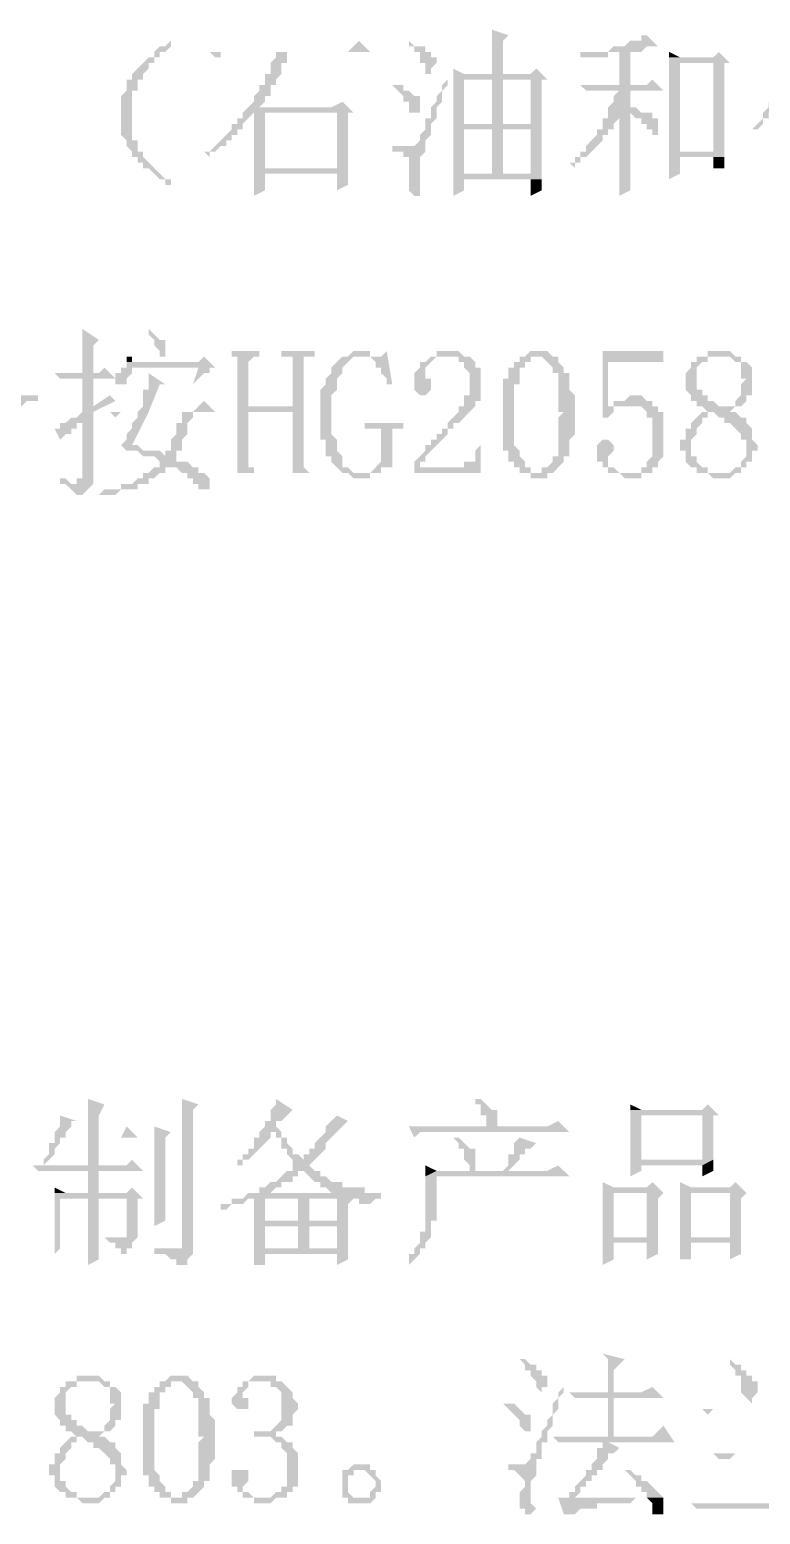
# Model space of a CAD drawing. Extents: x 51 to 246, y 3 to 417.
# Drawn here: x 205.89 to 211.48, y 334.6 to 345.95 of the extents above; entities that cross this region are included whole.
import ezdxf

# ---------------------------------------------------------------- set-up
doc = ezdxf.new("R2010")
doc.units = 0
doc.header["$MEASUREMENT"] = 0
doc.layers.add('_____1', color=160, linetype='Continuous')

msp = doc.modelspace()

# ---------------------------------------------------------------- hatches: boundary and pattern name
at = {"layer": '_____1'}
for points in [[(209.423, 345.948), (209.423, 345.609), (209.211, 345.609), (209.508, 345.609), (209.508, 345.863), (209.55, 345.905)], [(206.968, 345.863), (206.925, 345.821), (206.883, 345.821), (206.841, 345.778), (206.841, 345.736), (206.798, 345.736), (206.756, 345.694), (206.671, 345.609), (206.671, 345.567), (206.629, 345.567), (206.629, 345.482), (206.587, 345.44), (206.587, 345.143), (206.629, 345.101), (206.629, 345.059), (206.671, 345.016), (206.671, 344.974), (206.714, 344.974), (206.714, 344.932), (206.756, 344.932), (206.756, 344.889), (206.798, 344.889), (206.883, 344.805), (206.925, 344.805), (206.925, 344.762), (206.968, 344.762), (206.968, 344.805), (206.925, 344.805), (206.756, 344.974), (206.756, 345.016), (206.714, 345.016), (206.714, 345.101), (206.671, 345.101), (206.671, 345.482), (206.714, 345.482), (206.714, 345.567), (206.756, 345.567), (206.756, 345.609), (206.798, 345.651), (206.798, 345.694), (206.841, 345.694), (206.841, 345.736), (206.883, 345.736), (206.883, 345.778), (206.925, 345.778), (206.968, 345.821)], [(208.407, 345.863), (208.322, 345.778), (207.264, 345.778), (207.306, 345.736), (207.349, 345.736), (207.349, 345.778), (208.492, 345.778)], [(210.608, 345.905), (210.566, 345.905), (210.566, 345.863), (210.481, 345.863), (210.439, 345.821), (210.354, 345.821), (210.312, 345.778), (210.143, 345.778), (210.397, 345.778), (210.397, 345.524), (210.481, 345.524), (210.481, 345.778), (210.566, 345.778), (210.608, 345.821), (210.693, 345.821)], [(207.857, 345.778), (207.772, 345.778), (207.772, 345.736), (207.73, 345.694), (207.73, 345.609), (207.687, 345.609), (207.687, 345.524), (207.645, 345.524), (207.645, 345.482), (207.603, 345.44), (207.603, 345.397), (207.56, 345.355), (207.687, 345.355), (207.645, 345.355), (207.687, 345.397), (207.687, 345.44), (207.73, 345.44), (207.73, 345.524), (207.772, 345.524), (207.772, 345.567), (207.814, 345.609), (207.814, 345.694), (207.857, 345.694), (207.857, 345.736)], [(210.143, 345.778), (210.1, 345.778), (210.1, 345.736), (210.312, 345.736), (210.312, 345.778), (210.397, 345.778)], [(210.778, 345.778), (210.778, 345.736), (210.862, 345.736)], [(211.159, 345.778), (211.116, 345.736), (210.778, 345.736), (210.778, 345.016), (210.862, 345.016), (210.862, 345.694), (211.243, 345.694)], [(209.127, 345.651), (209.127, 345.609), (209.508, 345.609), (209.211, 345.609)], [(209.762, 345.651), (209.719, 345.609), (209.127, 345.609), (209.127, 344.847), (209.508, 344.847), (209.211, 344.847), (209.211, 345.186), (209.719, 345.186), (209.211, 345.228), (209.211, 345.567), (209.846, 345.567)], [(211.243, 345.694), (211.116, 345.694), (211.116, 345.016), (210.778, 345.016), (210.778, 344.805), (210.862, 344.847), (210.862, 344.974), (211.201, 344.974), (211.201, 345.694)], [(208.661, 345.524), (208.703, 345.482), (208.746, 345.44), (208.746, 345.397), (208.788, 345.397), (208.788, 345.313), (208.83, 345.313), (208.83, 345.27), (208.83, 345.313), (208.873, 345.313), (208.873, 345.44), (208.83, 345.44), (208.788, 345.482), (208.746, 345.482), (208.746, 345.524), (208.703, 345.524)], [(209.846, 345.567), (209.719, 345.567), (209.719, 345.228), (209.211, 345.228), (209.719, 345.186), (209.719, 344.847), (209.127, 344.847), (209.127, 344.678), (209.211, 344.72), (209.211, 344.805), (209.804, 344.805), (209.804, 345.567)], [(210.481, 345.482), (210.397, 345.482), (210.354, 345.44), (210.354, 345.397), (210.312, 345.355), (210.312, 345.27), (210.27, 345.27), (210.27, 345.186), (210.227, 345.186), (210.227, 345.143), (210.185, 345.101), (210.143, 345.059), (210.143, 345.016), (210.1, 345.016), (210.1, 344.974), (210.058, 344.974), (210.058, 344.932), (210.016, 344.932), (210.058, 344.889), (210.058, 344.932), (210.1, 344.932), (210.1, 344.974), (210.143, 344.974), (210.185, 345.016), (210.27, 345.101), (210.27, 345.143), (210.312, 345.143), (210.312, 345.186), (210.354, 345.186), (210.354, 345.228), (210.397, 345.27), (210.481, 345.313), (210.481, 345.355), (210.524, 345.355), (210.481, 345.355)], [(210.651, 345.567), (210.608, 345.524), (210.1, 345.524), (210.143, 345.482), (210.735, 345.482)], [(211.582, 345.482), (211.582, 345.397), (211.54, 345.397), (211.54, 345.355), (211.497, 345.313), (211.497, 345.27), (211.413, 345.186), (211.455, 345.186), (211.497, 345.228), (211.497, 345.27), (211.54, 345.27), (211.54, 345.313), (211.582, 345.313), (211.582, 345.355), (211.624, 345.397), (211.624, 345.44), (211.667, 345.44), (211.667, 345.482)], [(208.28, 345.397), (208.195, 345.355), (207.56, 345.355), (207.518, 345.313), (207.518, 345.27), (207.476, 345.27), (207.476, 345.228), (207.433, 345.228), (207.433, 345.186), (207.391, 345.143), (207.349, 345.101), (207.264, 345.016), (207.222, 345.016), (207.264, 344.974), (207.264, 345.016), (207.306, 345.016), (207.349, 345.059), (207.391, 345.059), (207.391, 345.101), (207.433, 345.101), (207.433, 345.143), (207.476, 345.143), (207.476, 345.186), (207.518, 345.186), (207.518, 345.228), (207.603, 345.313), (208.365, 345.313)], [(210.524, 345.355), (210.481, 345.355), (210.481, 345.313), (210.524, 345.27), (210.566, 345.27), (210.566, 345.228), (210.608, 345.228), (210.608, 345.186), (210.651, 345.186), (210.651, 345.143), (210.693, 345.143), (210.693, 345.27), (210.651, 345.27), (210.651, 345.313), (210.566, 345.313)], [(207.603, 345.313), (207.603, 344.889), (208.238, 344.847), (208.238, 344.72), (208.322, 344.762), (208.322, 344.889), (207.687, 344.889), (207.687, 345.313), (208.238, 345.313)], [(208.365, 345.313), (207.603, 345.313), (208.238, 345.313), (208.238, 344.889), (207.687, 344.889), (208.322, 344.889), (208.322, 345.313)], [(210.481, 345.313), (210.397, 345.27), (210.397, 344.678), (210.481, 344.72), (210.481, 345.27)], [(209.508, 345.186), (209.423, 345.186), (209.423, 344.847), (209.211, 344.847), (209.508, 344.847)], [(208.661, 345.059), (208.661, 345.016), (208.746, 345.016), (208.746, 344.974), (208.788, 344.974), (208.788, 344.72), (208.83, 344.678), (208.873, 344.678), (208.873, 344.974), (208.915, 345.016), (208.788, 345.059), (208.703, 345.059)], [(207.603, 344.889), (207.603, 344.678), (207.687, 344.72), (207.687, 344.847), (208.238, 344.847)], [(206.29, 343.662), (206.29, 343.323), (206.375, 343.323), (206.375, 343.535), (206.417, 343.577)], [(205.317, 343.577), (205.317, 343.492), (205.359, 343.492), (205.359, 343.45), (205.401, 343.408), (205.401, 343.365), (205.444, 343.365), (205.444, 343.323), (205.486, 343.323), (205.486, 343.281), (205.528, 343.281), (205.655, 343.154), (205.698, 343.154), (205.698, 343.111), (205.74, 343.111), (205.74, 343.069), (205.825, 343.069), (205.867, 343.111), (205.952, 343.111), (205.952, 343.154), (205.825, 343.154), (205.782, 343.196), (205.74, 343.196), (205.698, 343.238), (205.655, 343.238), (205.571, 343.323), (205.528, 343.323), (205.528, 343.365), (205.486, 343.365), (205.486, 343.408), (205.444, 343.408), (205.444, 343.45), (205.401, 343.45), (205.401, 343.492), (205.359, 343.492), (205.359, 343.535)], [(207.222, 343.45), (207.179, 343.408), (206.629, 343.408), (207.179, 343.365), (207.137, 343.238), (207.222, 343.323), (207.264, 343.323), (207.264, 343.365), (207.306, 343.365)], [(207.645, 343.492), (207.433, 343.492), (207.433, 343.45), (207.476, 343.45), (207.476, 342.561), (207.433, 342.561), (207.645, 342.561), (207.603, 342.561), (207.603, 342.603), (207.56, 342.603), (207.56, 343.027), (207.899, 343.027), (207.56, 343.069), (207.56, 343.408), (207.603, 343.45), (207.645, 343.45)], [(208.068, 343.492), (207.814, 343.492), (207.814, 343.45), (207.899, 343.45), (207.899, 343.069), (207.56, 343.069), (207.899, 343.027), (207.899, 342.561), (207.814, 342.561), (208.068, 342.561), (208.026, 342.561), (207.984, 342.603), (207.984, 343.45), (208.068, 343.45)], [(208.407, 343.492), (208.365, 343.492), (208.322, 343.45), (208.28, 343.45), (208.195, 343.365), (208.195, 343.323), (208.153, 343.281), (208.153, 343.238), (208.111, 343.196), (208.111, 342.815), (208.153, 342.815), (208.153, 342.688), (208.195, 342.688), (208.195, 342.646), (208.238, 342.603), (208.28, 342.561), (208.322, 342.561), (208.365, 342.519), (208.492, 342.519), (208.492, 342.561), (208.534, 342.561), (208.365, 342.561), (208.322, 342.603), (208.28, 342.603), (208.28, 342.688), (208.238, 342.73), (208.238, 342.815), (208.195, 342.857), (208.195, 343.154), (208.238, 343.196), (208.238, 343.281), (208.28, 343.323), (208.28, 343.365), (208.365, 343.45), (208.534, 343.45), (208.492, 343.45), (208.492, 343.492), (208.449, 343.492)], [(208.619, 343.492), (208.576, 343.45), (208.407, 343.45), (208.492, 343.45), (208.534, 343.408), (208.534, 343.365), (208.576, 343.365), (208.576, 343.323), (208.619, 343.281), (208.619, 343.238), (208.661, 343.238)], [(209.084, 343.492), (209, 343.492), (209, 343.45), (208.957, 343.45), (209.169, 343.45), (209.169, 343.408), (209.211, 343.408), (209.211, 343.365), (209.254, 343.323), (209.254, 343.154), (209.211, 343.154), (209.211, 343.069), (209.169, 343.069), (209.169, 343.027), (209.127, 342.984), (209.084, 342.942), (209.084, 342.9), (209.042, 342.9), (209.042, 342.857), (209, 342.857), (209, 342.815), (208.957, 342.815), (208.957, 342.773), (208.915, 342.773), (208.915, 342.73), (208.83, 342.646), (208.83, 342.603), (208.873, 342.603), (208.873, 342.646), (208.915, 342.646), (208.915, 342.688), (209.084, 342.857), (209.084, 342.9), (209.127, 342.9), (209.127, 342.942), (209.169, 342.942), (209.296, 343.069), (209.296, 343.111), (209.338, 343.111), (209.338, 343.365), (209.296, 343.365), (209.296, 343.408), (209.254, 343.45), (209.211, 343.45), (209.169, 343.492), (209.127, 343.492)], [(208.957, 343.45), (208.915, 343.408), (208.873, 343.408), (208.873, 343.365), (208.83, 343.323), (208.83, 343.196), (208.873, 343.154), (208.915, 343.154), (208.957, 343.196), (208.957, 343.281), (208.915, 343.281), (208.915, 343.365), (209, 343.45), (209.084, 343.45)], [(209.635, 343.45), (209.635, 343.408), (209.592, 343.408), (209.592, 343.365), (209.55, 343.365), (209.55, 343.281), (209.508, 343.281), (209.508, 342.73), (209.55, 342.73), (209.55, 342.646), (209.592, 342.646), (209.592, 342.603), (209.635, 342.603), (209.635, 342.561), (209.719, 342.561), (209.719, 342.519), (209.846, 342.519), (209.846, 342.561), (209.889, 342.561), (209.719, 342.561), (209.719, 342.603), (209.677, 342.603), (209.677, 342.646), (209.635, 342.688), (209.635, 342.73), (209.592, 342.773), (209.592, 343.238), (209.635, 343.238), (209.635, 343.365), (209.677, 343.365), (209.677, 343.408), (209.719, 343.408), (209.719, 343.45), (209.762, 343.45)], [(209.762, 343.492), (209.719, 343.492), (209.677, 343.45), (209.635, 343.45), (209.804, 343.45), (209.889, 343.365), (209.889, 343.323), (209.931, 343.323), (209.931, 343.027), (209.973, 343.027), (209.931, 342.984), (209.931, 342.688), (209.889, 342.688), (209.889, 342.646), (209.846, 342.603), (209.804, 342.603), (209.804, 342.561), (209.762, 342.561), (209.889, 342.561), (209.931, 342.603), (209.973, 342.646), (209.973, 342.688), (210.016, 342.688), (210.016, 342.815), (210.058, 342.857), (210.058, 343.154), (210.016, 343.196), (210.016, 343.323), (209.973, 343.323), (209.973, 343.365), (209.931, 343.408), (209.931, 343.45), (209.889, 343.45), (209.846, 343.492), (209.804, 343.492)], [(210.735, 343.492), (210.27, 343.492), (210.27, 342.984), (210.312, 342.984), (210.354, 343.027), (210.312, 343.027), (210.312, 343.408), (210.735, 343.408)], [(211.159, 343.492), (211.074, 343.492), (211.074, 343.45), (210.989, 343.45), (210.989, 343.408), (210.947, 343.408), (210.947, 343.365), (210.905, 343.323), (210.905, 343.196), (210.947, 343.154), (210.947, 343.111), (210.989, 343.111), (210.989, 343.069), (211.032, 343.069), (211.074, 343.027), (211.032, 343.027), (211.116, 343.027), (211.159, 342.984), (211.201, 342.984), (211.201, 342.942), (211.243, 342.942), (211.328, 342.857), (211.328, 342.815), (211.37, 342.815), (211.37, 342.688), (211.328, 342.646), (211.328, 342.603), (211.286, 342.603), (211.243, 342.561), (211.032, 342.561), (211.074, 342.561), (211.116, 342.519), (211.243, 342.519), (211.286, 342.561), (211.328, 342.561), (211.328, 342.603), (211.37, 342.603), (211.37, 342.646), (211.413, 342.646), (211.413, 342.73), (211.455, 342.73), (211.455, 342.773), (211.413, 342.815), (211.413, 342.9), (211.37, 342.942), (211.37, 342.984), (211.328, 342.984), (211.286, 343.027), (211.243, 343.027), (211.286, 343.069), (211.159, 343.069), (211.116, 343.111), (211.074, 343.111), (211.074, 343.154), (211.032, 343.154), (211.032, 343.196), (210.989, 343.196), (210.989, 343.365), (211.032, 343.408), (211.074, 343.408), (211.074, 343.45), (211.286, 343.45), (211.243, 343.492), (211.201, 343.492)], [(211.286, 343.45), (211.159, 343.45), (211.243, 343.45), (211.286, 343.408), (211.328, 343.408), (211.328, 343.281), (211.37, 343.281), (211.328, 343.238), (211.328, 343.154), (211.286, 343.111), (211.286, 343.069), (211.201, 343.069), (211.328, 343.069), (211.37, 343.111), (211.37, 343.154), (211.413, 343.154), (211.413, 343.365), (211.37, 343.408), (211.328, 343.408), (211.328, 343.45)], [(206.46, 343.365), (206.417, 343.323), (206.079, 343.323), (206.121, 343.281), (206.544, 343.281)], [(206.629, 343.408), (206.629, 343.365), (206.587, 343.365), (206.587, 343.323), (206.544, 343.323), (206.544, 343.238), (206.629, 343.238), (206.629, 343.281), (206.671, 343.323), (206.671, 343.365), (207.179, 343.365)], [(206.798, 343.323), (206.798, 343.196), (206.756, 343.196), (206.756, 343.069), (206.714, 343.027), (206.798, 343.027), (206.883, 343.238), (206.925, 343.238)], [(206.375, 343.281), (206.29, 343.281), (206.29, 343.027), (206.375, 343.069)], [(206.502, 343.154), (206.375, 343.069), (206.29, 343.027), (206.248, 342.984), (206.206, 342.984), (206.29, 342.942), (206.29, 342.519), (206.248, 342.519), (206.248, 342.476), (206.206, 342.476), (206.375, 342.476), (206.375, 343.027), (206.544, 343.111)], [(207.222, 343.111), (207.137, 343.027), (206.502, 343.027), (206.544, 342.984), (206.587, 343.027), (207.306, 343.027)], [(210.354, 343.111), (210.354, 343.069), (210.312, 343.069), (210.312, 343.027), (210.354, 343.027), (210.354, 343.069), (210.481, 343.069)], [(210.524, 343.154), (210.481, 343.154), (210.439, 343.111), (210.354, 343.111), (210.481, 343.069), (210.566, 343.069), (210.608, 343.027), (210.608, 342.984), (210.651, 342.984), (210.651, 342.688), (210.608, 342.646), (210.608, 342.603), (210.566, 342.603), (210.566, 342.561), (210.354, 342.561), (210.397, 342.561), (210.439, 342.519), (210.566, 342.519), (210.566, 342.561), (210.651, 342.561), (210.651, 342.603), (210.693, 342.603), (210.693, 342.646), (210.735, 342.688), (210.735, 343.027), (210.693, 343.027), (210.693, 343.069), (210.651, 343.069), (210.651, 343.111), (210.608, 343.111), (210.566, 343.154)], [(206.206, 342.984), (206.163, 342.942), (206.121, 342.942), (206.121, 342.9), (206.079, 342.9), (206.121, 342.815), (206.163, 342.857), (206.206, 342.857), (206.206, 342.9), (206.248, 342.9), (206.248, 342.942), (206.29, 342.942)], [(206.798, 343.027), (206.714, 343.027), (206.714, 342.984), (206.671, 342.942), (206.671, 342.9), (206.629, 342.857), (206.629, 342.815), (206.587, 342.773), (206.629, 342.73), (206.714, 342.73), (206.756, 342.688), (206.925, 342.688), (206.883, 342.73), (206.756, 342.73), (206.714, 342.773), (206.671, 342.773)], [(211.032, 343.027), (210.947, 342.942), (210.947, 342.9), (210.905, 342.9), (210.905, 342.815), (210.862, 342.815), (210.862, 342.73), (210.905, 342.73), (210.905, 342.646), (210.947, 342.603), (210.989, 342.603), (210.989, 342.561), (211.159, 342.561), (211.074, 342.561), (211.074, 342.603), (211.032, 342.603), (210.989, 342.646), (210.989, 342.688), (210.947, 342.688), (210.947, 342.815), (210.989, 342.857), (210.989, 342.9), (211.032, 342.942), (211.032, 342.984), (211.074, 342.984), (211.074, 343.027)], [(208.746, 342.942), (208.449, 342.942), (208.449, 342.9), (208.576, 342.9), (208.576, 342.646), (208.534, 342.603), (208.661, 342.603), (208.661, 342.9), (208.746, 342.9)], [(209.338, 342.773), (209.296, 342.73), (209.296, 342.646), (209.211, 342.646), (209.211, 342.603), (208.83, 342.603), (208.83, 342.561), (209.338, 342.561)], [(210.27, 342.815), (210.227, 342.773), (210.227, 342.646), (210.27, 342.646), (210.27, 342.603), (210.312, 342.603), (210.312, 342.561), (210.481, 342.561), (210.397, 342.561), (210.354, 342.603), (210.312, 342.603), (210.312, 342.688), (210.354, 342.73), (210.354, 342.773), (210.312, 342.815)], [(207.095, 342.646), (206.968, 342.603), (207.01, 342.603), (207.052, 342.561), (207.095, 342.561), (207.095, 342.519), (207.137, 342.519), (207.137, 342.476), (207.179, 342.476), (207.179, 342.434), (207.264, 342.434), (207.264, 342.519), (207.222, 342.561), (207.179, 342.561), (207.179, 342.603), (207.137, 342.603)], [(206.121, 342.519), (206.121, 342.476), (206.163, 342.476), (206.248, 342.392), (206.29, 342.392), (206.333, 342.434), (206.375, 342.476), (206.206, 342.476), (206.163, 342.519)], [(208.534, 342.603), (208.492, 342.561), (208.449, 342.561), (208.576, 342.561), (208.576, 342.603), (208.619, 342.603)], [(206.333, 337.777), (206.333, 337.481), (206.163, 337.481), (206.417, 337.481), (206.417, 337.65), (206.46, 337.735)], [(207.052, 337.777), (207.052, 336.634), (207.01, 336.634), (206.841, 336.592), (206.925, 336.592), (206.968, 336.55), (207.01, 336.55), (207.01, 336.507), (207.095, 336.507), (207.095, 336.55), (207.137, 336.592), (207.137, 337.693), (207.179, 337.735)], [(207.772, 337.777), (207.772, 337.735), (207.73, 337.693), (207.73, 337.608), (207.687, 337.608), (207.814, 337.608), (207.899, 337.693)], [(209.296, 337.777), (209.296, 337.735), (209.338, 337.735), (209.338, 337.65), (209.381, 337.65), (209.381, 337.566), (209.465, 337.566), (209.465, 337.693), (209.423, 337.693), (209.338, 337.777)], [(206.121, 337.65), (206.121, 337.566), (206.079, 337.523), (206.079, 337.481), (206.417, 337.481), (206.163, 337.481), (206.163, 337.523), (206.206, 337.566), (206.206, 337.608), (206.248, 337.608)], [(208.238, 337.65), (208.195, 337.608), (207.687, 337.608), (207.687, 337.566), (207.772, 337.566), (207.772, 337.481), (207.814, 337.481), (207.814, 337.396), (207.857, 337.396), (207.857, 337.354), (207.899, 337.312), (207.899, 337.227), (207.857, 337.227), (207.984, 337.227), (208.026, 337.185), (208.068, 337.142), (208.111, 337.142), (208.111, 337.1), (208.153, 337.1), (208.195, 337.058), (208.28, 337.058), (207.687, 337.058), (208.576, 337.015), (208.576, 337.058), (208.449, 337.058), (208.449, 337.1), (208.28, 337.1), (208.28, 337.142), (208.195, 337.142), (208.153, 337.185), (208.111, 337.185), (208.111, 337.227), (208.068, 337.227), (208.026, 337.269), (208.068, 337.312), (207.984, 337.312), (207.941, 337.354), (207.899, 337.354), (207.899, 337.396), (207.857, 337.439), (207.857, 337.481), (207.814, 337.481), (207.814, 337.523), (207.772, 337.566), (207.772, 337.608), (208.322, 337.608)], [(210.481, 337.735), (210.481, 337.693), (210.566, 337.693)], [(211.074, 337.735), (211.032, 337.693), (210.481, 337.693), (210.481, 337.312), (210.566, 337.312), (210.566, 337.65), (211.159, 337.65)], [(211.159, 337.65), (211.032, 337.65), (211.032, 337.312), (210.481, 337.312), (210.481, 337.185), (210.566, 337.227), (210.566, 337.269), (211.032, 337.269), (211.116, 337.312), (211.116, 337.65)], [(206.629, 337.566), (206.587, 337.481), (206.079, 337.481), (206.079, 337.439), (206.036, 337.439), (206.036, 337.354), (205.994, 337.312), (205.994, 337.269), (206.036, 337.312), (206.079, 337.354), (206.079, 337.396), (206.121, 337.439), (206.121, 337.481), (206.714, 337.481)], [(206.841, 337.566), (206.841, 336.804), (206.925, 336.846), (206.925, 337.481), (206.968, 337.523)], [(207.687, 337.566), (207.645, 337.523), (207.645, 337.481), (207.603, 337.481), (207.603, 337.396), (207.56, 337.396), (207.56, 337.354), (207.518, 337.354), (207.518, 337.312), (207.476, 337.312), (207.476, 337.269), (207.518, 337.269), (207.518, 337.312), (207.56, 337.312), (207.73, 337.481), (207.73, 337.523), (207.772, 337.523), (207.772, 337.566)], [(208.322, 337.608), (208.195, 337.608), (208.153, 337.566), (208.153, 337.523), (208.068, 337.439), (208.068, 337.396), (208.026, 337.396), (208.026, 337.354), (207.984, 337.354), (207.984, 337.312), (208.068, 337.312), (208.153, 337.396), (208.153, 337.439), (208.28, 337.566)], [(209.931, 337.608), (209.846, 337.566), (208.788, 337.566), (208.83, 337.481), (208.873, 337.523), (210.016, 337.523)], [(209.127, 337.481), (209.169, 337.439), (209.169, 337.396), (209.211, 337.396), (209.211, 337.312), (209.254, 337.269), (209.254, 337.227), (209.296, 337.227), (209.296, 337.396), (209.254, 337.396), (209.169, 337.481)], [(209.635, 337.481), (209.592, 337.439), (209.592, 337.354), (209.55, 337.354), (209.55, 337.269), (209.508, 337.227), (209.55, 337.227), (209.592, 337.269), (209.635, 337.312), (209.635, 337.354), (209.677, 337.354), (209.677, 337.396), (209.719, 337.396), (209.762, 337.439)], [(206.671, 337.312), (206.629, 337.269), (205.909, 337.269), (205.952, 337.227), (206.756, 337.227)], [(211.116, 337.312), (211.032, 337.269), (211.032, 337.185), (211.116, 337.227), (211.116, 337.269)], [(207.857, 337.227), (207.772, 337.142), (207.73, 337.142), (207.687, 337.1), (207.645, 337.1), (207.645, 337.058), (207.56, 337.058), (207.518, 337.015), (207.433, 337.015), (207.433, 336.973), (207.349, 336.973), (207.349, 336.931), (207.391, 336.931), (207.433, 336.973), (207.518, 336.973), (207.56, 337.015), (208.576, 337.015), (207.687, 337.058), (207.73, 337.058), (207.772, 337.1), (207.814, 337.1), (207.814, 337.142), (207.899, 337.142), (207.899, 337.185), (207.941, 337.185), (207.941, 337.227), (207.984, 337.227)], [(209.931, 337.269), (209.846, 337.227), (209, 337.227), (208.915, 337.185), (208.915, 336.761), (208.873, 336.761), (208.873, 336.677), (208.83, 336.634), (208.83, 336.592), (208.788, 336.592), (208.788, 336.507), (208.746, 336.507), (208.788, 336.507), (208.873, 336.592), (208.873, 336.634), (208.915, 336.634), (208.915, 336.677), (208.957, 336.719), (208.957, 336.846), (209, 336.846), (209, 337.185), (210.016, 337.185)], [(208.915, 337.269), (208.915, 337.185), (209, 337.227)], [(206.079, 337.1), (206.079, 337.058), (206.163, 337.058)], [(206.671, 337.1), (206.629, 337.058), (206.079, 337.058), (206.079, 336.592), (206.121, 336.634), (206.121, 337.015), (206.756, 337.015)], [(210.27, 337.142), (210.27, 337.058), (210.608, 337.058), (210.608, 336.719), (210.354, 336.719), (210.693, 336.719), (210.693, 337.015), (210.735, 337.058), (210.354, 337.1)], [(210.651, 337.142), (210.608, 337.1), (210.354, 337.1), (210.735, 337.058)], [(210.862, 337.142), (210.862, 337.058), (211.243, 337.058), (211.243, 336.719), (210.947, 336.719), (211.328, 336.719), (211.328, 337.015), (211.37, 337.058), (210.947, 337.1)], [(211.286, 337.142), (211.243, 337.1), (210.947, 337.1), (211.37, 337.058)], [(206.417, 337.015), (206.333, 337.015), (206.333, 336.507), (206.417, 336.55), (206.417, 336.677)], [(206.756, 337.015), (206.629, 337.015), (206.629, 336.719), (206.587, 336.719), (206.714, 336.719), (206.714, 337.015)], [(207.603, 337.015), (207.603, 336.634), (208.238, 336.592), (208.238, 336.507), (208.322, 336.55), (208.322, 336.634), (207.687, 336.634), (207.687, 336.804), (208.238, 336.804), (208.026, 336.846), (207.687, 336.846), (207.687, 337.015), (208.365, 337.015)], [(207.941, 337.015), (207.941, 336.846), (207.687, 336.846), (208.026, 336.846), (208.026, 337.015), (208.238, 337.015)], [(208.365, 337.015), (207.941, 337.015), (208.238, 337.015), (208.238, 336.846), (208.026, 336.846), (208.238, 336.804), (208.238, 336.634), (208.026, 336.634), (208.322, 336.634), (208.322, 336.973)], [(210.27, 337.058), (210.27, 336.677), (210.608, 336.677), (210.608, 336.55), (210.693, 336.592), (210.693, 336.719), (210.354, 336.719), (210.354, 337.058), (210.608, 337.058)], [(210.862, 337.058), (210.862, 336.677), (211.243, 336.677), (211.243, 336.55), (211.328, 336.592), (211.328, 336.719), (210.947, 336.719), (210.947, 337.058), (211.243, 337.058)], [(208.026, 336.804), (207.941, 336.804), (207.941, 336.634), (207.687, 336.634), (208.026, 336.634)], [(206.46, 336.719), (206.502, 336.677), (206.544, 336.677), (206.544, 336.634), (206.587, 336.634), (206.587, 336.592), (206.629, 336.592), (206.629, 336.634), (206.671, 336.634), (206.671, 336.677), (206.714, 336.719), (206.502, 336.719)], [(206.841, 336.634), (206.841, 336.592), (207.01, 336.634), (206.883, 336.634)], [(207.603, 336.634), (207.603, 336.507), (207.687, 336.507), (207.687, 336.592), (208.238, 336.592)], [(210.27, 336.677), (210.27, 336.507), (210.354, 336.55), (210.354, 336.677), (210.608, 336.677)], [(210.862, 336.677), (210.862, 336.55), (210.947, 336.55), (210.947, 336.677), (211.243, 336.677)], [(210.27, 335.83), (210.312, 335.788), (210.312, 335.534), (210.354, 335.534), (210.354, 335.703), (210.439, 335.788)], [(211.243, 335.788), (211.243, 335.745), (211.286, 335.703), (211.286, 335.661), (211.328, 335.661), (211.328, 335.534), (211.413, 335.449), (211.413, 335.491), (211.455, 335.534), (211.455, 335.618), (211.413, 335.618), (211.413, 335.661), (211.37, 335.661), (211.37, 335.703), (211.328, 335.703), (211.328, 335.745), (211.286, 335.745)], [(206.333, 335.661), (206.248, 335.661), (206.248, 335.618), (206.163, 335.618), (206.163, 335.576), (206.121, 335.576), (206.121, 335.534), (206.079, 335.491), (206.079, 335.364), (206.121, 335.322), (206.121, 335.28), (206.163, 335.28), (206.163, 335.237), (206.206, 335.237), (206.248, 335.195), (206.206, 335.195), (206.29, 335.195), (206.333, 335.153), (206.375, 335.153), (206.375, 335.11), (206.417, 335.11), (206.502, 335.026), (206.502, 334.983), (206.544, 334.983), (206.544, 334.856), (206.502, 334.814), (206.502, 334.772), (206.46, 334.772), (206.417, 334.729), (206.206, 334.729), (206.248, 334.729), (206.29, 334.687), (206.417, 334.687), (206.46, 334.729), (206.502, 334.729), (206.502, 334.772), (206.544, 334.772), (206.544, 334.814), (206.587, 334.814), (206.587, 334.899), (206.629, 334.899), (206.629, 334.941), (206.587, 334.983), (206.587, 335.068), (206.544, 335.11), (206.544, 335.153), (206.502, 335.153), (206.46, 335.195), (206.417, 335.195), (206.46, 335.237), (206.333, 335.237), (206.29, 335.28), (206.248, 335.28), (206.248, 335.322), (206.206, 335.322), (206.206, 335.364), (206.163, 335.364), (206.163, 335.534), (206.206, 335.576), (206.248, 335.576), (206.248, 335.618), (206.46, 335.618), (206.417, 335.661), (206.375, 335.661)], [(206.46, 335.618), (206.333, 335.618), (206.417, 335.618), (206.46, 335.576), (206.502, 335.576), (206.502, 335.449), (206.544, 335.449), (206.502, 335.407), (206.502, 335.322), (206.46, 335.28), (206.46, 335.237), (206.375, 335.237), (206.502, 335.237), (206.544, 335.28), (206.544, 335.322), (206.587, 335.322), (206.587, 335.534), (206.544, 335.576), (206.502, 335.576), (206.502, 335.618)], [(206.883, 335.618), (206.883, 335.576), (206.841, 335.576), (206.841, 335.534), (206.798, 335.534), (206.798, 335.449), (206.756, 335.449), (206.756, 334.899), (206.798, 334.899), (206.798, 334.814), (206.841, 334.814), (206.841, 334.772), (206.883, 334.772), (206.883, 334.729), (206.968, 334.729), (206.968, 334.687), (207.095, 334.687), (207.095, 334.729), (207.137, 334.729), (206.968, 334.729), (206.968, 334.772), (206.925, 334.772), (206.925, 334.814), (206.883, 334.856), (206.883, 334.899), (206.841, 334.941), (206.841, 335.407), (206.883, 335.407), (206.883, 335.534), (206.925, 335.534), (206.925, 335.576), (206.968, 335.576), (206.968, 335.618), (207.01, 335.618)], [(207.01, 335.661), (206.968, 335.661), (206.925, 335.618), (206.883, 335.618), (207.052, 335.618), (207.137, 335.534), (207.137, 335.491), (207.179, 335.491), (207.179, 335.195), (207.222, 335.195), (207.179, 335.153), (207.179, 334.856), (207.137, 334.856), (207.137, 334.814), (207.095, 334.772), (207.052, 334.772), (207.052, 334.729), (207.01, 334.729), (207.137, 334.729), (207.222, 334.814), (207.222, 334.856), (207.264, 334.856), (207.264, 334.983), (207.306, 335.026), (207.306, 335.322), (207.264, 335.364), (207.264, 335.491), (207.222, 335.491), (207.222, 335.534), (207.179, 335.576), (207.179, 335.618), (207.137, 335.618), (207.095, 335.661), (207.052, 335.661)], [(207.56, 335.618), (207.518, 335.618), (207.518, 335.576), (207.476, 335.576), (207.476, 335.534), (207.433, 335.491), (207.433, 335.449), (207.476, 335.407), (207.56, 335.407), (207.56, 335.491), (207.518, 335.491), (207.518, 335.534), (207.56, 335.576), (207.56, 335.618), (207.645, 335.618)], [(207.687, 335.661), (207.603, 335.661), (207.56, 335.618), (207.73, 335.618), (207.73, 335.576), (207.772, 335.576), (207.814, 335.534), (207.814, 335.322), (207.73, 335.237), (207.603, 335.237), (207.603, 335.195), (207.73, 335.195), (207.772, 335.153), (207.814, 335.153), (207.814, 335.11), (207.857, 335.068), (207.857, 334.814), (207.814, 334.814), (207.814, 334.772), (207.772, 334.772), (207.73, 334.729), (207.645, 334.729), (207.857, 334.729), (207.857, 334.772), (207.899, 334.772), (207.899, 334.814), (207.941, 334.814), (207.941, 335.068), (207.899, 335.11), (207.899, 335.153), (207.857, 335.153), (207.814, 335.195), (207.772, 335.195), (207.772, 335.237), (207.814, 335.237), (207.857, 335.28), (207.899, 335.28), (207.899, 335.364), (207.941, 335.407), (207.941, 335.449), (207.899, 335.491), (207.899, 335.534), (207.814, 335.618), (207.772, 335.618), (207.772, 335.661), (207.73, 335.661)], [(210.651, 335.576), (210.566, 335.534), (210.016, 335.534), (210.058, 335.491), (210.735, 335.491)], [(212.005, 335.491), (211.921, 335.407), (211.032, 335.407), (211.074, 335.364), (211.116, 335.407), (212.09, 335.407)], [(210.735, 335.28), (210.651, 335.195), (209.889, 335.195), (209.931, 335.153), (210.82, 335.153)], [(206.206, 335.195), (206.163, 335.153), (206.121, 335.11), (206.121, 335.068), (206.079, 335.068), (206.079, 334.983), (206.036, 334.983), (206.036, 334.899), (206.079, 334.899), (206.079, 334.814), (206.121, 334.772), (206.163, 334.772), (206.163, 334.729), (206.333, 334.729), (206.248, 334.729), (206.248, 334.772), (206.206, 334.772), (206.163, 334.814), (206.163, 334.856), (206.121, 334.856), (206.121, 334.983), (206.163, 335.026), (206.163, 335.068), (206.206, 335.11), (206.206, 335.153), (206.248, 335.153), (206.248, 335.195)], [(210.312, 335.153), (210.27, 335.153), (210.27, 335.11), (210.227, 335.11), (210.227, 335.026), (210.185, 334.983), (210.185, 334.941), (210.143, 334.941), (210.143, 334.899), (210.1, 334.856), (210.058, 334.814), (210.058, 334.772), (210.016, 334.772), (210.016, 334.729), (209.931, 334.729), (209.973, 334.602), (210.058, 334.602), (210.1, 334.645), (210.227, 334.645), (210.227, 334.687), (210.481, 334.687), (210.016, 334.729), (210.058, 334.729), (210.1, 334.772), (210.1, 334.814), (210.143, 334.814), (210.143, 334.856), (210.185, 334.856), (210.185, 334.899), (210.227, 334.899), (210.227, 334.941), (210.27, 334.941), (210.27, 334.983), (210.312, 335.026), (210.312, 335.068), (210.354, 335.068), (210.397, 335.11)], [(211.921, 335.153), (211.836, 335.068), (211.116, 335.068), (211.159, 335.026), (211.243, 335.026), (211.286, 335.068), (212.048, 335.068)], [(207.476, 334.941), (207.433, 334.941), (207.433, 334.814), (207.476, 334.814), (207.476, 334.772), (207.518, 334.772), (207.518, 334.729), (207.603, 334.729), (207.603, 334.687), (207.73, 334.687), (207.772, 334.729), (207.814, 334.729), (207.603, 334.729), (207.56, 334.772), (207.518, 334.772), (207.518, 334.814), (207.56, 334.856), (207.56, 334.941), (207.518, 334.941)], [(208.407, 334.983), (208.365, 334.983), (208.322, 334.941), (208.28, 334.941), (208.28, 334.729), (208.407, 334.729), (208.365, 334.729), (208.322, 334.772), (208.322, 334.899), (208.365, 334.899), (208.365, 334.941), (208.534, 334.941), (208.492, 334.941), (208.492, 334.983), (208.449, 334.983)], [(208.534, 334.941), (208.407, 334.941), (208.449, 334.941), (208.492, 334.899), (208.534, 334.856), (208.534, 334.814), (208.492, 334.772), (208.492, 334.729), (208.322, 334.729), (208.322, 334.687), (208.492, 334.687), (208.534, 334.729), (208.534, 334.772), (208.576, 334.772), (208.576, 334.856), (208.534, 334.899)], [(210.735, 334.729), (210.608, 334.729), (210.651, 334.687), (210.651, 334.602), (210.735, 334.602), (210.735, 334.687)], [(212.09, 334.772), (212.005, 334.687), (210.947, 334.687), (210.989, 334.645), (212.217, 334.645)]]:
    msp.add_hatch(color=7, dxfattribs=at).paths.add_polyline_path(points, is_closed=False)
for points in [[(208.788, 345.863), (208.788, 345.821), (208.83, 345.821), (208.83, 345.778), (208.873, 345.778), (208.873, 345.694), (208.915, 345.694), (208.915, 345.609), (208.957, 345.609), (208.957, 345.651), (209, 345.694), (209, 345.736), (208.957, 345.736), (208.957, 345.778), (208.915, 345.778), (208.915, 345.821), (208.83, 345.821)], [(209.127, 345.651), (209.084, 345.609), (209.084, 345.567), (209.042, 345.524), (209.042, 345.482), (209, 345.44), (209, 345.397), (208.957, 345.355), (208.957, 345.27), (208.915, 345.27), (208.915, 345.186), (208.873, 345.143), (208.873, 345.101), (208.83, 345.059), (208.788, 345.059), (208.915, 345.016), (208.915, 345.101), (208.957, 345.143), (208.957, 345.228), (209, 345.27), (209, 345.355), (209.042, 345.397), (209.042, 345.482), (209.084, 345.524), (209.084, 345.609)], [(209.423, 345.567), (209.508, 345.567), (209.508, 345.228), (209.423, 345.228)], [(211.116, 344.889), (211.201, 344.889), (211.201, 344.974), (211.116, 344.974)], [(209.804, 344.805), (209.719, 344.805), (209.719, 344.678), (209.804, 344.72)], [(206.798, 343.662), (206.798, 343.619), (206.841, 343.577), (206.841, 343.535), (206.883, 343.492), (206.883, 343.45), (206.925, 343.45), (206.925, 343.577), (206.883, 343.577), (206.841, 343.619)], [(206.629, 343.408), (206.671, 343.408), (206.671, 343.45), (206.629, 343.45)], [(207.137, 343.027), (207.052, 343.027), (207.052, 342.942), (207.01, 342.942), (207.01, 342.857), (206.968, 342.815), (206.968, 342.73), (206.925, 342.73), (206.925, 342.688), (206.798, 342.688), (206.841, 342.688), (206.883, 342.646), (206.883, 342.603), (206.841, 342.603), (206.798, 342.561), (206.756, 342.561), (206.756, 342.519), (206.714, 342.519), (206.671, 342.476), (206.587, 342.476), (206.587, 342.434), (206.46, 342.434), (206.417, 342.392), (206.544, 342.392), (206.587, 342.434), (206.714, 342.434), (206.714, 342.476), (206.798, 342.476), (206.798, 342.519), (206.841, 342.519), (206.883, 342.561), (206.925, 342.561), (206.925, 342.603), (206.968, 342.603), (207.095, 342.646), (207.01, 342.646), (207.01, 342.73), (207.052, 342.73), (207.052, 342.815), (207.095, 342.857), (207.095, 342.942), (207.137, 342.984)], [(206.333, 337.481), (206.417, 337.481), (206.417, 337.269), (206.333, 337.269)], [(206.333, 337.227), (206.417, 337.227), (206.417, 337.058), (206.333, 337.058)], [(208.534, 337.015), (207.603, 337.015), (208.407, 337.015), (208.407, 336.973), (208.492, 336.973)], [(209.677, 335.788), (209.635, 335.788), (209.677, 335.745), (209.677, 335.703), (209.719, 335.703), (209.719, 335.661), (209.762, 335.618), (209.762, 335.576), (209.804, 335.534), (209.804, 335.576), (209.846, 335.576), (209.846, 335.661), (209.804, 335.661), (209.804, 335.703), (209.762, 335.703), (209.762, 335.745), (209.719, 335.745)], [(209.973, 335.576), (209.931, 335.534), (209.931, 335.491), (209.889, 335.449), (209.889, 335.364), (209.846, 335.322), (209.846, 335.28), (209.804, 335.237), (209.804, 335.195), (209.762, 335.153), (209.762, 335.068), (209.719, 335.068), (209.719, 335.026), (209.677, 334.983), (209.635, 334.983), (209.762, 334.941), (209.762, 335.026), (209.804, 335.026), (209.804, 335.153), (209.846, 335.153), (209.846, 335.237), (209.889, 335.28), (209.889, 335.364), (209.931, 335.407), (209.931, 335.491), (209.973, 335.534)], [(210.312, 335.491), (210.354, 335.491), (210.354, 335.195), (210.312, 335.195)], [(209.55, 335.449), (209.508, 335.449), (209.635, 335.322), (209.635, 335.28), (209.677, 335.237), (209.719, 335.237), (209.719, 335.364), (209.677, 335.364), (209.592, 335.449)], [(209.55, 334.983), (209.55, 334.941), (209.592, 334.941), (209.635, 334.899), (209.677, 334.856), (209.677, 334.814), (209.635, 334.772), (209.635, 334.645), (209.677, 334.645), (209.677, 334.602), (209.719, 334.602), (209.762, 334.645), (209.719, 334.687), (209.719, 334.856), (209.762, 334.899), (209.762, 334.941), (209.635, 334.983)], [(210.481, 334.941), (210.439, 334.941), (210.481, 334.899), (210.524, 334.856), (210.524, 334.814), (210.566, 334.814), (210.566, 334.772), (210.608, 334.772), (210.608, 334.729), (210.016, 334.729), (210.481, 334.687), (210.524, 334.729), (210.735, 334.729), (210.608, 334.856), (210.566, 334.856), (210.566, 334.899), (210.524, 334.899)]]:
    msp.add_hatch(color=7, dxfattribs=at).paths.add_polyline_path(points)

doc.saveas('drawing.dxf')
